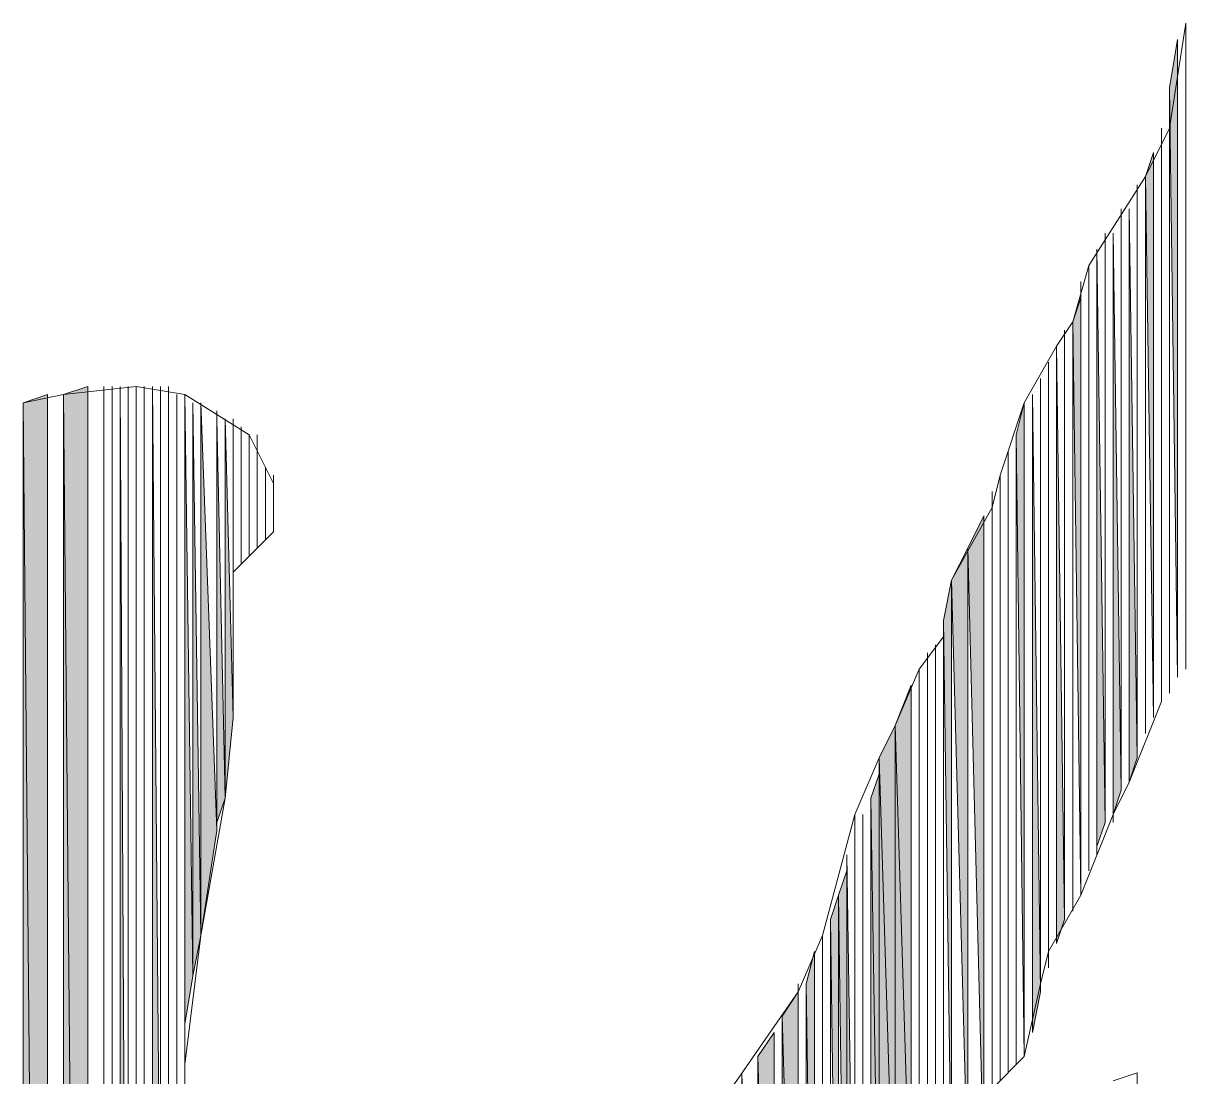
# Model space of a CAD drawing. Header units: millimetres. Extents: x -30643 to 86172, y -19411 to 63186.
# Drawn here: x 83749.6 to 83850.9, y -1561.5 to -1469.7 of the extents above; entities that cross this region are included whole.
import ezdxf

# ---------------------------------------------------------------- set-up
doc = ezdxf.new("R2010")
doc.units = ezdxf.units.MM

msp = doc.modelspace()

# ---------------------------------------------------------------- hatches: boundary and pattern name
h = msp.add_hatch(color=0)
h.dxf.hatch_style = 2
h.paths.add_polyline_path([(83850.22, -1526.67), (83850.22, -1471.07), (83849.52, -1475.3)])
h = msp.add_hatch(color=0)
h.dxf.hatch_style = 2
h.paths.add_polyline_path([(83849.52, -1527.37), (83849.52, -1475.3), (83849.52, -1478.11)])
h = msp.add_hatch(color=0)
h.dxf.hatch_style = 2
h.paths.add_polyline_path([(83848.11, -1530.18), (83848.11, -1480.93), (83847.41, -1483.04)])
h = msp.add_hatch(color=0)
h.dxf.hatch_style = 2
h.paths.add_polyline_path([(83846, -1535.81), (83846.7, -1533.7), (83846, -1485.85)])
h = msp.add_hatch(color=0)
h.dxf.hatch_style = 2
h.paths.add_polyline_path([(83844.59, -1538.63), (83845.3, -1536.52), (83844.59, -1487.96)])
h = msp.add_hatch(color=0)
h.dxf.hatch_style = 2
h.paths.add_polyline_path([(83843.19, -1541.44), (83843.89, -1539.33), (83843.19, -1489.37)])
h = msp.add_hatch(color=0)
h.dxf.hatch_style = 2
h.paths.add_polyline_path([(83841.78, -1545.66), (83841.78, -1493.59), (83841.07, -1495.7)])
h = msp.add_hatch(color=0)
h.dxf.hatch_style = 2
h.paths.add_polyline_path([(83839.67, -1549.89), (83840.37, -1547.78), (83839.67, -1497.81)])
h = msp.add_hatch(color=0)
h.dxf.hatch_style = 2
h.paths.add_polyline_path([(83755.23, -1731.44), (83755.23, -1501.33), (83753.11, -1502.04)])
h = msp.add_hatch(color=0)
h.dxf.hatch_style = 2
h.paths.add_polyline_path([(83758.04, -1637.14), (83758.04, -1634.33), (83758.04, -1501.33)])
h = msp.add_hatch(color=0)
h.dxf.hatch_style = 2
h.paths.add_polyline_path([(83758.04, -1634.33), (83758.74, -1631.51), (83758.04, -1501.33)])
h = msp.add_hatch(color=0)
h.dxf.hatch_style = 2
h.paths.add_polyline_path([(83760.85, -1582.96), (83761.56, -1580.85), (83760.85, -1501.33)])
h = msp.add_hatch(color=0)
h.dxf.hatch_style = 2
h.paths.add_polyline_path([(83751.71, -1732.84), (83751.71, -1502.04), (83749.6, -1502.74)])
h = msp.add_hatch(color=0)
h.dxf.hatch_style = 2
h.paths.add_polyline_path([(83753.11, -1732.14), (83755.23, -1731.44), (83753.11, -1502.04)])
h = msp.add_hatch(color=0)
h.dxf.hatch_style = 2
h.paths.add_polyline_path([(83763.67, -1566.77), (83763.67, -1560.44), (83763.67, -1502.04)])
h = msp.add_hatch(color=0)
h.dxf.hatch_style = 2
h.paths.add_polyline_path([(83763.67, -1559.74), (83763.67, -1556.92), (83763.67, -1502.04)])
h = msp.add_hatch(color=0)
h.dxf.hatch_style = 2
h.paths.add_polyline_path([(83763.67, -1556.92), (83764.37, -1552.7), (83763.67, -1502.04)])
h = msp.add_hatch(color=0)
h.dxf.hatch_style = 2
h.paths.add_polyline_path([(83837.56, -1557.63), (83838.26, -1554.11), (83837.56, -1502.04)])
h = msp.add_hatch(color=0)
h.dxf.hatch_style = 2
h.paths.add_polyline_path([(83749.6, -1732.84), (83751.71, -1732.84), (83749.6, -1502.74)])
h = msp.add_hatch(color=0)
h.dxf.hatch_style = 2
h.paths.add_polyline_path([(83764.37, -1552.7), (83765.08, -1549.18), (83764.37, -1502.74)])
h = msp.add_hatch(color=0)
h.dxf.hatch_style = 2
h.paths.add_polyline_path([(83765.08, -1549.18), (83766.48, -1540.04), (83765.08, -1502.74)])
h = msp.add_hatch(color=0)
h.dxf.hatch_style = 2
h.paths.add_polyline_path([(83836.85, -1559.74), (83836.85, -1502.74), (83836.15, -1505.55)])
h = msp.add_hatch(color=0)
h.dxf.hatch_style = 2
h.paths.add_polyline_path([(83766.48, -1539.33), (83767.19, -1537.22), (83766.48, -1504.15)])
h = msp.add_hatch(color=0)
h.dxf.hatch_style = 2
h.paths.add_polyline_path([(83767.19, -1537.22), (83767.89, -1530.18), (83767.19, -1504.15)])
h = msp.add_hatch(color=0)
h.dxf.hatch_style = 2
h.paths.add_polyline_path([(83767.89, -1530.18), (83767.89, -1517.52), (83767.89, -1504.15)])
h = msp.add_hatch(color=0)
h.dxf.hatch_style = 2
h.paths.add_polyline_path([(83833.33, -1569.59), (83833.33, -1512.59), (83831.93, -1515.41)])
h = msp.add_hatch(color=0)
h.dxf.hatch_style = 2
h.paths.add_polyline_path([(83831.93, -1570.29), (83831.93, -1515.41), (83830.52, -1518.22)])
h = msp.add_hatch(color=0)
h.dxf.hatch_style = 2
h.paths.add_polyline_path([(83830.52, -1571.7), (83830.52, -1518.22), (83829.82, -1521.74)])
h = msp.add_hatch(color=0)
h.dxf.hatch_style = 2
h.paths.add_polyline_path([(83827, -1575.92), (83827, -1527.37), (83825.59, -1530.89)])
h = msp.add_hatch(color=0)
h.dxf.hatch_style = 2
h.paths.add_polyline_path([(83825.59, -1578.74), (83825.59, -1530.89), (83824.19, -1533.7)])
h = msp.add_hatch(color=0)
h.dxf.hatch_style = 2
h.paths.add_polyline_path([(83825.59, -1578.74), (83827, -1575.92), (83825.59, -1530.89)])
h = msp.add_hatch(color=0)
h.dxf.hatch_style = 2
h.paths.add_polyline_path([(83824.19, -1580.85), (83825.59, -1578.74), (83824.19, -1533.7)])
h = msp.add_hatch(color=0)
h.dxf.hatch_style = 2
h.paths.add_polyline_path([(83824.19, -1582.26), (83824.19, -1535.11), (83823.48, -1537.22)])
h = msp.add_hatch(color=0)
h.dxf.hatch_style = 2
h.paths.add_polyline_path([(83823.48, -1584.37), (83824.19, -1582.26), (83823.48, -1537.22)])
h = msp.add_hatch(color=0)
h.dxf.hatch_style = 2
h.paths.add_polyline_path([(83822.08, -1586.48), (83822.08, -1538.63), (83822.08, -1540.74)])
h = msp.add_hatch(color=0)
h.dxf.hatch_style = 2
h.paths.add_polyline_path([(83821.37, -1590), (83822.08, -1587.89), (83821.37, -1542.15)])
h = msp.add_hatch(color=0)
h.dxf.hatch_style = 2
h.paths.add_polyline_path([(83821.37, -1597.74), (83821.37, -1543.55), (83820.67, -1545.66)])
h = msp.add_hatch(color=0)
h.dxf.hatch_style = 2
h.paths.add_polyline_path([(83820.67, -1598.44), (83820.67, -1545.66), (83819.96, -1547.78)])
h = msp.add_hatch(color=0)
h.dxf.hatch_style = 2
h.paths.add_polyline_path([(83818.56, -1601.26), (83818.56, -1550.59), (83817.85, -1553.41)])
h = msp.add_hatch(color=0)
h.dxf.hatch_style = 2
h.paths.add_polyline_path([(83817.15, -1603.37), (83817.15, -1554.11), (83815.74, -1556.22)])
h = msp.add_hatch(color=0)
h.dxf.hatch_style = 2
h.paths.add_polyline_path([(83815.74, -1605.48), (83817.15, -1603.37), (83815.74, -1556.22)])
h = msp.add_hatch(color=0)
h.dxf.hatch_style = 2
h.paths.add_polyline_path([(83815.04, -1607.59), (83815.04, -1557.63), (83813.63, -1559.74)])
h = msp.add_hatch(color=0)
h.dxf.hatch_style = 2
h.paths.add_polyline_path([(83813.63, -1611.11), (83815.04, -1607.59), (83813.63, -1559.74)])
h = msp.add_hatch(color=0)
h.dxf.hatch_style = 2
h.paths.add_polyline_path([(83812.22, -1613.22), (83813.63, -1611.11), (83812.22, -1561.15)])

# ---------------------------------------------------------------- linework, layer by layer
at = {"color": 0, "lineweight": 0}
for points in [[(83850.93, -1469.67), (83849.52, -1478.82)], [(83849.52, -1478.82), (83847.41, -1483.04)], [(83847.41, -1483.04), (83842.48, -1490.78)], [(83842.48, -1490.78), (83841.07, -1495.7)], [(83841.07, -1495.7), (83839.67, -1497.81)], [(83839.67, -1497.81), (83836.85, -1502.74)], [(83759.45, -1501.33), (83753.11, -1502.04)], [(83763.67, -1502.04), (83759.45, -1501.33)], [(83753.11, -1502.04), (83749.6, -1502.74)], [(83769.3, -1505.55), (83763.67, -1502.04)], [(83836.85, -1502.74), (83834.74, -1509.07)], [(83771.41, -1509.78), (83769.3, -1505.55)], [(83771.41, -1514), (83771.41, -1509.78)], [(83834.74, -1509.07), (83834.04, -1511.89)], [(83834.04, -1511.89), (83830.52, -1518.22)], [(83767.89, -1517.52), (83771.41, -1514)], [(83767.89, -1530.18), (83767.89, -1517.52)], [(83830.52, -1518.22), (83829.82, -1521.74)], [(83829.82, -1523.15), (83827.7, -1525.96)], [(83827.7, -1525.96), (83825.59, -1530.89)], [(83846, -1535.81), (83848.81, -1528.78)], [(83767.19, -1537.22), (83767.89, -1530.18)], [(83825.59, -1530.89), (83824.19, -1533.7)], [(83824.19, -1533.7), (83822.08, -1538.63)], [(83844.59, -1538.63), (83846, -1535.81)], [(83765.08, -1549.18), (83767.19, -1537.22)], [(83822.08, -1538.63), (83819.26, -1549.18)], [(83841.78, -1545.66), (83844.59, -1538.63)], [(83838.96, -1550.59), (83841.78, -1545.66)], [(83763.67, -1560.44), (83765.08, -1549.18)], [(83819.26, -1549.18), (83817.15, -1554.11)], [(83838.26, -1553.41), (83838.96, -1550.59)], [(83817.15, -1554.11), (83810.82, -1563.26)], [(83836.85, -1559.74), (83838.26, -1553.41)], [(83763.67, -1566.77), (83763.67, -1560.44)], [(83834.04, -1562.55), (83836.85, -1559.74)], [(83846.7, -1561.15), (83844.59, -1561.85)]]:
    msp.add_lwpolyline(points, dxfattribs=at)
for points in [[(83850.93, -1525.96), (83850.93, -1469.67)], [(83850.93, -1525.96), (83850.93, -1469.67)], [(83850.93, -1525.96), (83850.93, -1469.67)], [(83850.93, -1525.96), (83850.93, -1469.67)], [(83850.22, -1526.67), (83850.22, -1471.07), (83849.52, -1475.3)], [(83850.22, -1526.67), (83850.22, -1471.07)], [(83850.22, -1526.67), (83850.22, -1471.07)], [(83850.22, -1526.67), (83850.22, -1471.07)], [(83850.93, -1525.96), (83850.93, -1470.37)], [(83850.93, -1525.96), (83850.93, -1470.37)], [(83849.52, -1527.37), (83849.52, -1475.3), (83849.52, -1478.11)], [(83849.52, -1527.37), (83849.52, -1475.3)], [(83849.52, -1528.07), (83849.52, -1478.11)], [(83849.52, -1528.07), (83849.52, -1478.11)], [(83848.81, -1528.07), (83848.81, -1478.82)], [(83848.81, -1528.07), (83848.81, -1478.82)], [(83849.52, -1528.07), (83849.52, -1478.82)], [(83849.52, -1528.07), (83849.52, -1478.82)], [(83848.81, -1528.78), (83848.81, -1480.22)], [(83848.81, -1528.78), (83848.81, -1480.22)], [(83848.11, -1530.18), (83848.11, -1480.93), (83847.41, -1483.04)], [(83848.11, -1530.18), (83848.11, -1480.93)], [(83847.41, -1531.59), (83847.41, -1483.04)], [(83847.41, -1531.59), (83847.41, -1483.04)], [(83846.7, -1533), (83846.7, -1483.74)], [(83846.7, -1533), (83846.7, -1483.74)], [(83846.7, -1533.7), (83846.7, -1484.44)], [(83846.7, -1533.7), (83846.7, -1484.44)], [(83845.3, -1536.52), (83845.3, -1485.85)], [(83845.3, -1536.52), (83845.3, -1485.85)], [(83846, -1535.81), (83846, -1485.85)], [(83846, -1535.81), (83846.7, -1533.7), (83846, -1485.85)], [(83845.3, -1536.52), (83845.3, -1486.56)], [(83845.3, -1536.52), (83845.3, -1486.56)], [(83843.89, -1539.33), (83843.89, -1487.96)], [(83843.89, -1539.33), (83843.89, -1487.96)], [(83844.59, -1539.33), (83844.59, -1487.96)], [(83844.59, -1539.33), (83844.59, -1487.96)], [(83844.59, -1538.63), (83844.59, -1487.96)], [(83844.59, -1538.63), (83844.59, -1487.96)], [(83844.59, -1538.63), (83844.59, -1487.96)], [(83844.59, -1538.63), (83845.3, -1536.52), (83844.59, -1487.96)], [(83843.19, -1542.15), (83843.19, -1489.37)], [(83843.19, -1542.15), (83843.19, -1489.37)], [(83843.19, -1541.44), (83843.19, -1489.37)], [(83843.19, -1541.44), (83843.89, -1539.33), (83843.19, -1489.37)], [(83842.48, -1543.55), (83842.48, -1490.78)], [(83842.48, -1543.55), (83842.48, -1490.78)], [(83842.48, -1543.55), (83842.48, -1490.78)], [(83842.48, -1543.55), (83842.48, -1490.78)], [(83841.78, -1544.96), (83841.78, -1492.19)], [(83841.78, -1544.96), (83841.78, -1492.19)], [(83841.78, -1545.66), (83841.78, -1493.59), (83841.07, -1495.7)], [(83841.78, -1545.66), (83841.78, -1493.59)], [(83840.37, -1547.78), (83840.37, -1496.41)], [(83840.37, -1547.78), (83840.37, -1496.41)], [(83841.07, -1547.07), (83841.07, -1495.7)], [(83841.07, -1547.07), (83841.07, -1495.7)], [(83839.67, -1549.89), (83839.67, -1497.81)], [(83839.67, -1549.89), (83840.37, -1547.78), (83839.67, -1497.81)], [(83838.96, -1551.29), (83838.96, -1499.22)], [(83838.96, -1551.29), (83838.96, -1499.22)], [(83838.96, -1550.59), (83838.96, -1499.22)], [(83838.96, -1550.59), (83838.96, -1499.22)], [(83838.26, -1554.11), (83838.26, -1500.63)], [(83838.26, -1554.11), (83838.26, -1500.63)], [(83838.26, -1553.41), (83838.26, -1500.63)], [(83838.26, -1553.41), (83838.26, -1500.63)], [(83838.96, -1552), (83838.96, -1499.93)], [(83838.96, -1552), (83838.96, -1499.93)], [(83755.23, -1731.44), (83755.23, -1501.33), (83753.11, -1502.04)], [(83755.23, -1731.44), (83755.23, -1501.33)], [(83756.63, -1730.03), (83756.63, -1501.33)], [(83756.63, -1639.96), (83756.63, -1501.33)], [(83757.34, -1639.96), (83757.34, -1501.33)], [(83757.34, -1639.96), (83757.34, -1501.33)], [(83757.34, -1639.96), (83757.34, -1501.33)], [(83757.34, -1639.96), (83757.34, -1501.33)], [(83757.34, -1639.25), (83757.34, -1501.33)], [(83757.34, -1639.25), (83757.34, -1501.33)], [(83757.34, -1639.25), (83757.34, -1501.33)], [(83757.34, -1639.25), (83757.34, -1501.33)], [(83757.34, -1639.25), (83757.34, -1501.33)], [(83757.34, -1639.25), (83757.34, -1501.33)], [(83757.34, -1638.55), (83757.34, -1501.33)], [(83757.34, -1638.55), (83757.34, -1501.33)], [(83758.04, -1637.14), (83758.04, -1501.33)], [(83758.04, -1637.14), (83758.04, -1634.33), (83758.04, -1501.33)], [(83758.04, -1634.33), (83758.04, -1501.33)], [(83758.04, -1634.33), (83758.74, -1631.51), (83758.04, -1501.33)], [(83758.74, -1631.51), (83758.74, -1501.33)], [(83758.74, -1586.48), (83758.74, -1501.33)], [(83758.74, -1586.48), (83758.74, -1501.33)], [(83758.74, -1586.48), (83758.74, -1501.33)], [(83759.45, -1585.07), (83759.45, -1501.33)], [(83759.45, -1585.07), (83759.45, -1501.33)], [(83759.45, -1585.07), (83759.45, -1501.33)], [(83759.45, -1585.07), (83759.45, -1501.33)], [(83759.45, -1585.07), (83759.45, -1501.33)], [(83759.45, -1585.07), (83759.45, -1501.33)], [(83759.45, -1585.07), (83759.45, -1501.33)], [(83759.45, -1585.07), (83759.45, -1501.33)], [(83760.15, -1584.37), (83760.15, -1501.33)], [(83760.15, -1584.37), (83760.15, -1501.33)], [(83760.15, -1584.37), (83760.15, -1501.33)], [(83760.15, -1584.37), (83760.15, -1501.33)], [(83760.85, -1582.96), (83760.85, -1501.33)], [(83760.85, -1582.96), (83760.85, -1501.33)], [(83760.85, -1582.96), (83760.85, -1501.33)], [(83760.85, -1582.96), (83761.56, -1580.85), (83760.85, -1501.33)], [(83761.56, -1580.85), (83761.56, -1501.33)], [(83761.56, -1580.85), (83761.56, -1501.33)], [(83761.56, -1580.85), (83761.56, -1501.33)], [(83761.56, -1580.85), (83761.56, -1501.33)], [(83762.26, -1579.44), (83762.26, -1501.33)], [(83762.26, -1579.44), (83762.26, -1501.33)], [(83751.71, -1732.84), (83751.71, -1502.04), (83749.6, -1502.74)], [(83751.71, -1732.84), (83751.71, -1502.04)], [(83753.11, -1732.14), (83753.11, -1502.04)], [(83753.11, -1732.14), (83755.23, -1731.44), (83753.11, -1502.04)], [(83762.97, -1578.03), (83762.97, -1502.04)], [(83762.97, -1578.03), (83762.97, -1502.04)], [(83762.97, -1578.03), (83762.97, -1502.04)], [(83762.97, -1578.03), (83762.97, -1502.04)], [(83763.67, -1578.03), (83763.67, -1502.04)], [(83763.67, -1566.77), (83763.67, -1560.44), (83763.67, -1502.04)], [(83763.67, -1560.44), (83763.67, -1502.04)], [(83763.67, -1560.44), (83763.67, -1502.04)], [(83763.67, -1559.74), (83763.67, -1502.04)], [(83763.67, -1559.74), (83763.67, -1556.92), (83763.67, -1502.04)], [(83763.67, -1556.92), (83763.67, -1502.04)], [(83763.67, -1556.92), (83764.37, -1552.7), (83763.67, -1502.04)], [(83837.56, -1557.63), (83837.56, -1502.04)], [(83837.56, -1557.63), (83838.26, -1554.11), (83837.56, -1502.04)], [(83749.6, -1732.84), (83749.6, -1502.74)], [(83749.6, -1732.84), (83751.71, -1732.84), (83749.6, -1502.74)], [(83764.37, -1552.7), (83764.37, -1502.74)], [(83764.37, -1552.7), (83765.08, -1549.18), (83764.37, -1502.74)], [(83765.08, -1549.18), (83765.08, -1502.74)], [(83765.08, -1549.18), (83766.48, -1540.04), (83765.08, -1502.74)], [(83766.48, -1540.04), (83766.48, -1503.44)], [(83766.48, -1540.04), (83766.48, -1503.44)], [(83836.85, -1559.74), (83836.85, -1502.74), (83836.15, -1505.55)], [(83836.85, -1559.74), (83836.85, -1502.74)], [(83836.85, -1559.03), (83836.85, -1502.74)], [(83836.85, -1559.03), (83836.85, -1502.74)], [(83766.48, -1539.33), (83766.48, -1504.15)], [(83766.48, -1539.33), (83767.19, -1537.22), (83766.48, -1504.15)], [(83767.19, -1537.22), (83767.19, -1504.15)], [(83767.19, -1537.22), (83767.19, -1504.15)], [(83767.19, -1537.22), (83767.19, -1504.15)], [(83767.19, -1537.22), (83767.89, -1530.18), (83767.19, -1504.15)], [(83767.89, -1530.18), (83767.89, -1504.15)], [(83767.89, -1530.18), (83767.89, -1517.52), (83767.89, -1504.15)], [(83767.89, -1517.52), (83767.89, -1504.15)], [(83767.89, -1517.52), (83767.89, -1504.15)], [(83767.89, -1517.52), (83767.89, -1504.85)], [(83767.89, -1517.52), (83767.89, -1504.85)], [(83768.6, -1516.81), (83768.6, -1504.85)], [(83768.6, -1516.81), (83768.6, -1504.85)], [(83769.3, -1516.11), (83769.3, -1505.55)], [(83769.3, -1516.11), (83769.3, -1505.55)], [(83769.3, -1516.11), (83769.3, -1505.55)], [(83769.3, -1516.11), (83769.3, -1505.55)], [(83770, -1515.41), (83770, -1505.55)], [(83770, -1515.41), (83770, -1505.55)], [(83836.15, -1560.44), (83836.15, -1505.55)], [(83836.15, -1560.44), (83836.15, -1505.55)], [(83836.15, -1560.44), (83836.15, -1506.26)], [(83836.15, -1560.44), (83836.15, -1506.26)], [(83770, -1515.41), (83770, -1506.96)], [(83770, -1515.41), (83770, -1506.96)], [(83770, -1514.7), (83770, -1506.96)], [(83770, -1514.7), (83770, -1506.96)], [(83835.45, -1561.15), (83835.45, -1506.96)], [(83835.45, -1561.15), (83835.45, -1506.96)], [(83835.45, -1561.15), (83835.45, -1507.67)], [(83835.45, -1561.15), (83835.45, -1507.67)], [(83770.71, -1514.7), (83770.71, -1508.37)], [(83770.71, -1514.7), (83770.71, -1508.37)], [(83771.41, -1514), (83771.41, -1509.07)], [(83771.41, -1514), (83771.41, -1509.78)], [(83834.74, -1561.85), (83834.74, -1509.07)], [(83834.74, -1561.85), (83834.74, -1509.07)], [(83834.74, -1561.85), (83834.74, -1509.07)], [(83834.74, -1561.85), (83834.74, -1509.07)], [(83834.04, -1562.55), (83834.04, -1510.48)], [(83834.04, -1562.55), (83834.04, -1510.48)], [(83833.33, -1569.59), (83833.33, -1512.59), (83831.93, -1515.41)], [(83833.33, -1564.66), (83833.33, -1512.59)], [(83833.33, -1564.66), (83833.33, -1512.59)], [(83833.33, -1564.66), (83833.33, -1512.59)], [(83834.04, -1563.96), (83834.04, -1511.89)], [(83834.04, -1563.96), (83834.04, -1511.89)], [(83834.04, -1563.96), (83834.04, -1511.89)], [(83834.04, -1563.96), (83834.04, -1511.89)], [(83831.93, -1570.29), (83831.93, -1515.41), (83830.52, -1518.22)], [(83831.93, -1570.29), (83831.93, -1515.41)], [(83830.52, -1571.7), (83830.52, -1518.22), (83829.82, -1521.74)], [(83830.52, -1571.7), (83830.52, -1518.22)], [(83830.52, -1571.7), (83830.52, -1518.22)], [(83830.52, -1571.7), (83830.52, -1518.22)], [(83829.82, -1572.4), (83829.82, -1521.74)], [(83829.82, -1572.4), (83829.82, -1521.74)], [(83829.82, -1573.11), (83829.82, -1522.44)], [(83829.82, -1573.11), (83829.82, -1522.44)], [(83829.11, -1573.11), (83829.11, -1523.85)], [(83829.11, -1573.11), (83829.11, -1523.85)], [(83829.82, -1573.11), (83829.82, -1523.15)], [(83829.82, -1573.11), (83829.82, -1523.15)], [(83828.41, -1573.81), (83828.41, -1524.55)], [(83828.41, -1573.81), (83828.41, -1524.55)], [(83827.7, -1575.22), (83827.7, -1525.96)], [(83827.7, -1575.22), (83827.7, -1525.96)], [(83827.7, -1575.22), (83827.7, -1525.96)], [(83827.7, -1575.22), (83827.7, -1525.96)], [(83827, -1575.92), (83827, -1527.37), (83825.59, -1530.89)], [(83827, -1575.92), (83827, -1527.37)], [(83825.59, -1578.74), (83825.59, -1530.89), (83824.19, -1533.7)], [(83825.59, -1578.74), (83827, -1575.92), (83825.59, -1530.89)], [(83824.19, -1580.85), (83824.19, -1533.7)], [(83824.19, -1580.85), (83825.59, -1578.74), (83824.19, -1533.7)], [(83824.19, -1582.26), (83824.19, -1535.11), (83823.48, -1537.22)], [(83824.19, -1582.26), (83824.19, -1535.11)], [(83824.19, -1581.55), (83824.19, -1535.11)], [(83824.19, -1581.55), (83824.19, -1535.11)], [(83823.48, -1584.37), (83823.48, -1537.22)], [(83823.48, -1584.37), (83824.19, -1582.26), (83823.48, -1537.22)], [(83822.08, -1586.48), (83822.08, -1538.63), (83822.08, -1540.74)], [(83822.08, -1586.48), (83822.08, -1538.63)], [(83822.78, -1585.77), (83822.78, -1538.63)], [(83822.78, -1585.77), (83822.78, -1538.63)], [(83822.78, -1585.77), (83822.78, -1538.63)], [(83822.78, -1585.77), (83822.78, -1538.63)], [(83822.08, -1587.89), (83822.08, -1540.74)], [(83822.08, -1587.89), (83822.08, -1540.74)], [(83821.37, -1590), (83821.37, -1542.15)], [(83821.37, -1590), (83822.08, -1587.89), (83821.37, -1542.15)], [(83821.37, -1597.74), (83821.37, -1542.85)], [(83821.37, -1590.7), (83821.37, -1542.85)], [(83821.37, -1590.7), (83821.37, -1542.85)], [(83821.37, -1590.7), (83821.37, -1542.85)], [(83821.37, -1597.74), (83821.37, -1543.55), (83820.67, -1545.66)], [(83821.37, -1597.74), (83821.37, -1543.55)], [(83820.67, -1598.44), (83820.67, -1545.66), (83819.96, -1547.78)], [(83820.67, -1598.44), (83820.67, -1545.66)], [(83819.96, -1599.14), (83819.96, -1547.78)], [(83819.96, -1599.14), (83819.96, -1547.78)], [(83819.26, -1599.85), (83819.26, -1549.18)], [(83819.26, -1599.85), (83819.26, -1549.18)], [(83818.56, -1601.26), (83818.56, -1550.59), (83817.85, -1553.41)], [(83818.56, -1601.26), (83818.56, -1550.59)], [(83817.15, -1603.37), (83817.15, -1554.11), (83815.74, -1556.22)], [(83817.15, -1602.66), (83817.15, -1553.41)], [(83817.15, -1602.66), (83817.15, -1553.41)], [(83817.15, -1603.37), (83817.15, -1554.11)], [(83817.85, -1602.66), (83817.85, -1553.41)], [(83817.85, -1602.66), (83817.85, -1553.41)], [(83815.74, -1605.48), (83815.74, -1556.22)], [(83815.74, -1605.48), (83817.15, -1603.37), (83815.74, -1556.22)], [(83815.74, -1606.18), (83815.74, -1556.92)], [(83815.74, -1606.18), (83815.74, -1556.92)], [(83815.04, -1607.59), (83815.04, -1557.63), (83813.63, -1559.74)], [(83815.04, -1607.59), (83815.04, -1557.63)], [(83813.63, -1611.11), (83813.63, -1559.74)], [(83813.63, -1611.11), (83813.63, -1559.74)], [(83813.63, -1611.11), (83813.63, -1559.74)], [(83813.63, -1611.11), (83815.04, -1607.59), (83813.63, -1559.74)], [(83812.22, -1613.22), (83812.22, -1561.15)], [(83812.22, -1613.22), (83813.63, -1611.11), (83812.22, -1561.15)], [(83846.7, -1640.66), (83846.7, -1561.15)], [(83846.7, -1640.66), (83846.7, -1561.15)]]:
    msp.add_lwpolyline(points, close=True, dxfattribs=at)

doc.saveas('drawing.dxf')
